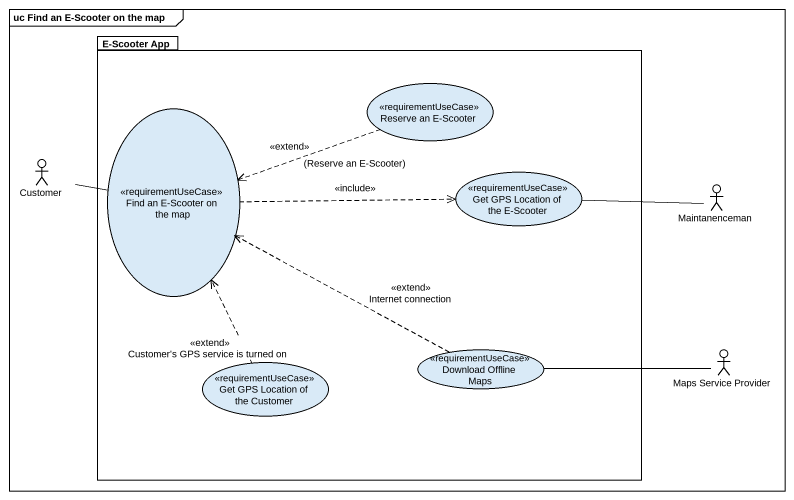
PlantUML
@startuml
mainframe uc Find an E-Scooter on the map
package "E-Scooter App" as E_Scooter_App {
  usecase "Reserve an E-Scooter" as Reserve_an_E_Scooter <<requirementUseCase>>
  usecase "Find an E-Scooter on the map" as Find_an_E_Scooter_on_the_map <<requirementUseCase>>
  usecase "Get GPS Location of the E-Scooter" as Get_GPS_Location_of_the_E <<requirementUseCase>>
  usecase "Get GPS Location of the Customer" as Get_GPS_Location_of_the <<requirementUseCase>>
  usecase "Download Offline Maps" as Download_Offline_Maps <<requirementUseCase>>
}
actor Customer
actor Maintanenceman
actor "Maps Service Provider" as Maps_Service_Provider
Reserve_an_E_Scooter .left.> Find_an_E_Scooter_on_the_map : <<extend>>\n(Reserve an E-Scooter)
Find_an_E_Scooter_on_the_map .right.> Get_GPS_Location_of_the_E : <<include>>
Customer -right- Find_an_E_Scooter_on_the_map
Maintanenceman -left- Get_GPS_Location_of_the_E
Get_GPS_Location_of_the .up.> Find_an_E_Scooter_on_the_map : <<extend>> Customer's GPS service is turned on
Download_Offline_Maps .left.> Find_an_E_Scooter_on_the_map : <<extend>> Internet connection
Maps_Service_Provider -left- Download_Offline_Maps
@enduml
